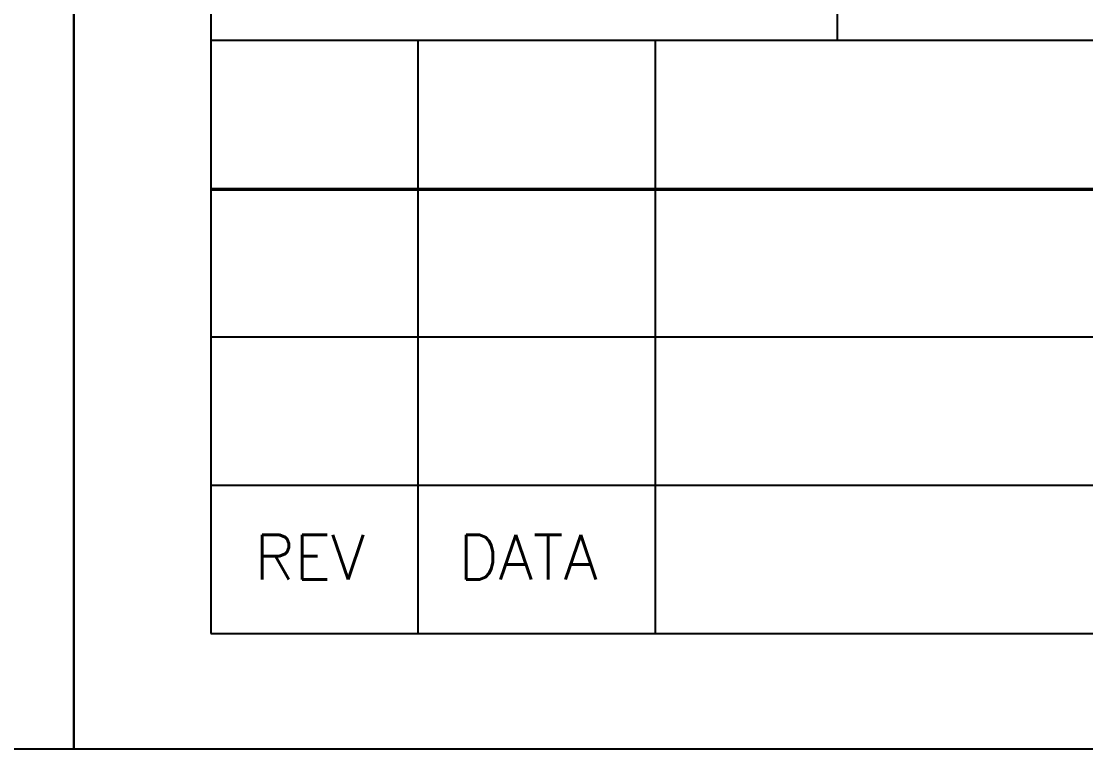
# Model space of a CAD drawing. Header units: millimetres. Extents: x 1974 to 2099, y 1386 to 1555.
# Drawn here: x 2069.255 to 2072.844, y 1470.584 to 1473.036 of the extents above; entities that cross this region are included whole.
import ezdxf

# ---------------------------------------------------------------- set-up
doc = ezdxf.new("R2010")
doc.units = ezdxf.units.MM
for name, color, linetype in [('MARGEM', 1, 'Continuous'), ('TEXTO', 4, 'Continuous'), ('TIMBRE', 7, 'Continuous')]:
    doc.layers.add(name, color=color, linetype=linetype)
doc.styles.add('ROMANS', font='romans.shx', dxfattribs={"height": 37})

msp = doc.modelspace()

# ---------------------------------------------------------------- linework, layer by layer
at = {"layer": 'MARGEM', "color": 7}
for points in [[(2039.7316, 1470.5843), (2069.4316, 1470.5843), (2069.4316, 1491.6093), (2039.7316, 1491.6093)], [(2069.4316, 1470.5843), (2099.1316, 1470.5843), (2099.1316, 1491.6093), (2069.4316, 1491.6093)]]:
    msp.add_lwpolyline(points, close=True, dxfattribs=at)
at = {"layer": 'TEXTO', "color": 0}
for p, q in [((2072.0054, 1489.868), (2072.0054, 1472.9723)), ((2069.8934, 1472.4682), (2081.1848, 1472.4682)), ((2069.8934, 1472.4682), (2081.1848, 1472.4682)), ((2081.1848, 1472.4682), (2069.8934, 1472.4682))]:
    msp.add_line(p, q, dxfattribs=at)
at = {"layer": 'TIMBRE'}
for p, q in [((2069.8934, 1472.9723), (2098.7779, 1472.9723)), ((2070.5934, 1470.9723), (2070.5934, 1472.9723)), ((2071.3934, 1470.9723), (2071.3934, 1472.9723)), ((2069.8934, 1472.4723), (2081.1848, 1472.4723)), ((2069.8934, 1471.9723), (2081.1848, 1471.9723)), ((2069.8934, 1471.4723), (2081.1848, 1471.4723))]:
    msp.add_line(p, q, dxfattribs=at)
at = {"layer": 'TIMBRE', "color": 12}
msp.add_lwpolyline([(2069.8934, 1470.9723), (2098.7779, 1470.9723), (2098.7779, 1490.6093), (2069.8934, 1490.6093)], close=True, dxfattribs=at)

# ---------------------------------------------------------------- texts
at = {"layer": 'TEXTO', "color": 150, "style": 'ROMANS'}
for s, p in [('REV', (2070.0415, 1471.155)), ('DATA', (2070.7296, 1471.155))]:
    msp.add_text(s, height=0.15, dxfattribs=at).set_placement(p)

doc.saveas('drawing.dxf')
